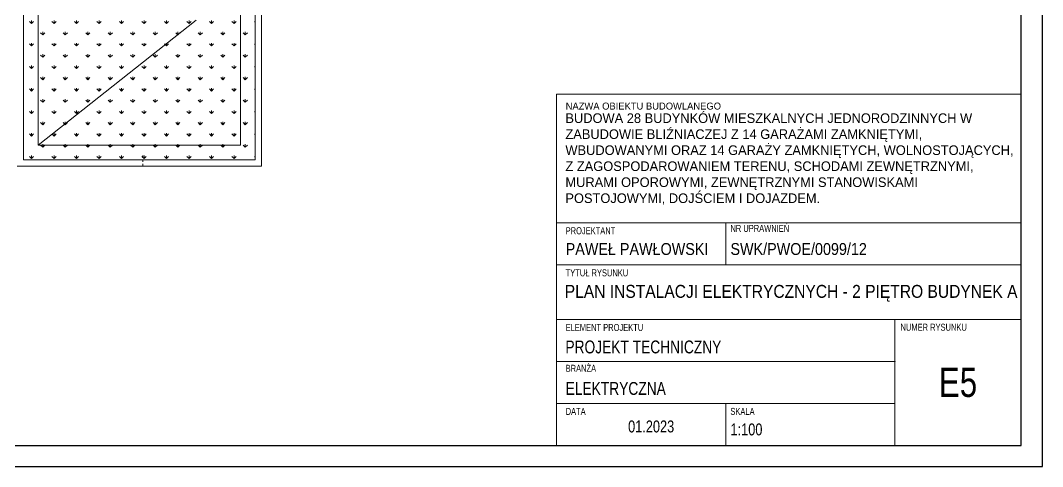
# Model space of a CAD drawing. Header units: millimetres. Extents: x 1780 to 154263, y -7240 to 17216.
# Drawn here: x 76468 to 78915, y 2310 to 3378 of the extents above; entities that cross this region are included whole.
import ezdxf

# ---------------------------------------------------------------- set-up
doc = ezdxf.new("R2010")
doc.units = ezdxf.units.MM
doc.linetypes.add('0.5_0.5', pattern=[1, 0.5, -0.5])
for name, color, linetype, lineweight in [('2d_SX_instalacje - kanalizacja opadowa', 130, 'Continuous', 5), ('2d_SX_szraf', 251, 'Continuous', 0), ('2d_SX_widok', 10, 'Continuous', 9)]:
    doc.layers.add(name, color=color, linetype=linetype, lineweight=lineweight)
doc.layers.add('2d_SX_rewizja 18 września', color=210, linetype='Continuous')
doc.layers.add('60 instalacje elektryka', color=10, linetype='Continuous')
doc.styles.add('superhelix', font='bahnschrift.ttf')

# ---------------------------------------------------------------- blocks, each defined once
blk = doc.blocks.new('PDKLD A2')
at = {"layer": '2d_SX_instalacje - kanalizacja opadowa', "color": 8, "linetype": '0.5_0.5', "ltscale": 10}
blk.add_line((81993, -13160.2), (81993, -13132.2), dxfattribs=at)
at = {"layer": '2d_SX_szraf', "color": 8}
for p, q in [((81707.5, -13145.2), (81707.5, -11935.2)), ((81742.5, -11970.2), (81742.5, -13110.2)), ((82227, -12711.2), (82227, -13110.2)), ((82262, -12711.2), (82262, -13145.2)), ((82121, -12811.2), (81742.5, -13110.2)), ((82227, -13110.2), (81742.5, -13110.2)), ((82262, -13145.2), (81707.5, -13145.2)), ((81707.5, -13145.2), (81707.5, -13145.2))]:
    blk.add_line(p, q, dxfattribs=at)
at = {"layer": '2d_SX_szraf', "color": 8, "linetype": 'Continuous'}
for p, q in [((81726.5, -12818.9), (81721.5, -12813.8)), ((81726.5, -12818.9), (81726.5, -12811.7)), ((81726.5, -12818.9), (81731.6, -12813.8)), ((81780.4, -12818.9), (81775.4, -12813.8)), ((81780.4, -12818.9), (81780.4, -12811.7)), ((81780.4, -12818.9), (81785.5, -12813.8)), ((81834.3, -12818.9), (81829.2, -12813.8)), ((81834.3, -12818.9), (81834.3, -12811.7)), ((81834.3, -12818.9), (81839.3, -12813.8)), ((81888.2, -12818.9), (81883.1, -12813.8)), ((81888.2, -12818.9), (81888.2, -12811.7)), ((81888.2, -12818.9), (81893.2, -12813.8)), ((81942, -12818.9), (81937, -12813.8)), ((81942, -12818.9), (81942, -12811.7)), ((81942, -12818.9), (81947.1, -12813.8)), ((81995.9, -12818.9), (81990.9, -12813.8)), ((81995.9, -12818.9), (81995.9, -12811.7)), ((81995.9, -12818.9), (82001, -12813.8)), ((82049.8, -12818.9), (82044.8, -12813.8)), ((82049.8, -12818.9), (82049.8, -12811.7)), ((82049.8, -12818.9), (82054.9, -12813.8)), ((82103.7, -12818.9), (82098.6, -12813.8)), ((82103.7, -12818.9), (82103.7, -12811.7)), ((82103.7, -12818.9), (82108.7, -12813.8)), ((82157.6, -12818.9), (82152.5, -12813.8)), ((82157.6, -12818.9), (82157.6, -12811.7)), ((82157.6, -12818.9), (82162.6, -12813.8)), ((82211.5, -12818.9), (82206.4, -12813.8)), ((82211.5, -12818.9), (82211.5, -12811.7)), ((82211.5, -12818.9), (82216.5, -12813.8)), ((82262, -12815.5), (82260.3, -12813.8)), ((81753.5, -12845.8), (81748.4, -12840.8)), ((81753.5, -12845.8), (81753.5, -12838.7)), ((81753.5, -12845.8), (81758.5, -12840.8)), ((81807.3, -12845.8), (81802.3, -12840.8)), ((81807.3, -12845.8), (81807.3, -12838.7)), ((81807.3, -12845.8), (81812.4, -12840.8)), ((81861.2, -12845.8), (81856.2, -12840.8)), ((81861.2, -12845.8), (81861.2, -12838.7)), ((81861.2, -12845.8), (81866.3, -12840.8)), ((81915.1, -12845.8), (81910.1, -12840.8)), ((81915.1, -12845.8), (81915.1, -12838.7)), ((81915.1, -12845.8), (81920.2, -12840.8)), ((81969, -12845.8), (81963.9, -12840.8)), ((81969, -12845.8), (81969, -12838.7)), ((81969, -12845.8), (81974, -12840.8)), ((82022.9, -12845.8), (82017.8, -12840.8)), ((82022.9, -12845.8), (82022.9, -12838.7)), ((82022.9, -12845.8), (82027.9, -12840.8)), ((82076.8, -12845.8), (82071.7, -12840.8)), ((82076.8, -12845.8), (82076.8, -12838.7)), ((82076.8, -12845.8), (82081.8, -12840.8)), ((82130.6, -12845.8), (82125.6, -12840.8)), ((82130.6, -12845.8), (82130.6, -12838.7)), ((82130.6, -12845.8), (82135.7, -12840.8)), ((82184.5, -12845.8), (82179.5, -12840.8)), ((82184.5, -12845.8), (82184.5, -12838.7)), ((82184.5, -12845.8), (82189.6, -12840.8)), ((82238.4, -12845.8), (82233.3, -12840.8)), ((82238.4, -12845.8), (82238.4, -12838.7)), ((82238.4, -12845.8), (82243.4, -12840.8)), ((81726.5, -12872.7), (81721.5, -12867.7)), ((81726.5, -12872.7), (81726.5, -12865.6)), ((81726.5, -12872.7), (81731.6, -12867.7)), ((81780.4, -12872.7), (81775.4, -12867.7)), ((81780.4, -12872.7), (81780.4, -12865.6)), ((81780.4, -12872.7), (81785.5, -12867.7)), ((81834.3, -12872.7), (81829.2, -12867.7)), ((81834.3, -12872.7), (81834.3, -12865.6)), ((81834.3, -12872.7), (81839.3, -12867.7)), ((81888.2, -12872.7), (81883.1, -12867.7)), ((81888.2, -12872.7), (81888.2, -12865.6)), ((81888.2, -12872.7), (81893.2, -12867.7)), ((81942, -12872.7), (81937, -12867.7)), ((81942, -12872.7), (81942, -12865.6)), ((81942, -12872.7), (81947.1, -12867.7)), ((81995.9, -12872.7), (81990.9, -12867.7)), ((81995.9, -12872.7), (81995.9, -12865.6)), ((81995.9, -12872.7), (82001, -12867.7)), ((82049.8, -12872.7), (82044.8, -12867.7)), ((82049.8, -12872.7), (82049.8, -12865.6)), ((82049.8, -12872.7), (82054.9, -12867.7)), ((82103.7, -12872.7), (82098.6, -12867.7)), ((82103.7, -12872.7), (82103.7, -12865.6)), ((82103.7, -12872.7), (82108.7, -12867.7)), ((82157.6, -12872.7), (82152.5, -12867.7)), ((82157.6, -12872.7), (82157.6, -12865.6)), ((82157.6, -12872.7), (82162.6, -12867.7)), ((82211.5, -12872.7), (82206.4, -12867.7)), ((82211.5, -12872.7), (82211.5, -12865.6)), ((82211.5, -12872.7), (82216.5, -12867.7)), ((82262, -12869.4), (82260.3, -12867.7)), ((81753.5, -12899.7), (81748.4, -12894.6)), ((81753.5, -12899.7), (81753.5, -12892.5)), ((81753.5, -12899.7), (81758.5, -12894.6)), ((81807.3, -12899.7), (81802.3, -12894.6)), ((81807.3, -12899.7), (81807.3, -12892.5)), ((81807.3, -12899.7), (81812.4, -12894.6)), ((81861.2, -12899.7), (81856.2, -12894.6)), ((81861.2, -12899.7), (81861.2, -12892.5)), ((81861.2, -12899.7), (81866.3, -12894.6)), ((81915.1, -12899.7), (81910.1, -12894.6)), ((81915.1, -12899.7), (81915.1, -12892.5)), ((81915.1, -12899.7), (81920.2, -12894.6)), ((81969, -12899.7), (81963.9, -12894.6)), ((81969, -12899.7), (81969, -12892.5)), ((81969, -12899.7), (81974, -12894.6)), ((82022.9, -12899.7), (82017.8, -12894.6)), ((82022.9, -12899.7), (82022.9, -12892.5)), ((82022.9, -12899.7), (82027.9, -12894.6)), ((82076.8, -12899.7), (82071.7, -12894.6)), ((82076.8, -12899.7), (82076.8, -12892.5)), ((82076.8, -12899.7), (82081.8, -12894.6)), ((82130.6, -12899.7), (82125.6, -12894.6)), ((82130.6, -12899.7), (82130.6, -12892.5)), ((82130.6, -12899.7), (82135.7, -12894.6)), ((82184.5, -12899.7), (82179.5, -12894.6)), ((82184.5, -12899.7), (82184.5, -12892.5)), ((82184.5, -12899.7), (82189.6, -12894.6)), ((82238.4, -12899.7), (82233.3, -12894.6)), ((82238.4, -12899.7), (82238.4, -12892.5)), ((82238.4, -12899.7), (82243.4, -12894.6)), ((81726.5, -12926.6), (81721.5, -12921.6)), ((81726.5, -12926.6), (81726.5, -12919.5)), ((81726.5, -12926.6), (81731.6, -12921.6)), ((81780.4, -12926.6), (81775.4, -12921.6)), ((81780.4, -12926.6), (81780.4, -12919.5)), ((81780.4, -12926.6), (81785.5, -12921.6)), ((81834.3, -12926.6), (81829.2, -12921.6)), ((81834.3, -12926.6), (81834.3, -12919.5)), ((81834.3, -12926.6), (81839.3, -12921.6)), ((81888.2, -12926.6), (81883.1, -12921.6)), ((81888.2, -12926.6), (81888.2, -12919.5)), ((81888.2, -12926.6), (81893.2, -12921.6)), ((81942, -12926.6), (81937, -12921.6)), ((81942, -12926.6), (81942, -12919.5)), ((81942, -12926.6), (81947.1, -12921.6)), ((81995.9, -12926.6), (81990.9, -12921.6)), ((81995.9, -12926.6), (81995.9, -12919.5)), ((81995.9, -12926.6), (82001, -12921.6)), ((82049.8, -12926.6), (82044.8, -12921.6)), ((82049.8, -12926.6), (82049.8, -12919.5)), ((82049.8, -12926.6), (82054.9, -12921.6)), ((82103.7, -12926.6), (82098.6, -12921.6)), ((82103.7, -12926.6), (82103.7, -12919.5)), ((82103.7, -12926.6), (82108.7, -12921.6)), ((82157.6, -12926.6), (82152.5, -12921.6)), ((82157.6, -12926.6), (82157.6, -12919.5)), ((82157.6, -12926.6), (82162.6, -12921.6)), ((82211.5, -12926.6), (82206.4, -12921.6)), ((82211.5, -12926.6), (82211.5, -12919.5)), ((82211.5, -12926.6), (82216.5, -12921.6)), ((82262, -12923.3), (82260.3, -12921.6)), ((81753.5, -12953.6), (81753.5, -12946.4)), ((81807.3, -12953.6), (81807.3, -12946.4)), ((81861.2, -12953.6), (81861.2, -12946.4)), ((81915.1, -12953.6), (81915.1, -12946.4)), ((81969, -12953.6), (81969, -12946.4)), ((82022.9, -12953.6), (82022.9, -12946.4)), ((82076.8, -12953.6), (82076.8, -12946.4)), ((82130.6, -12953.6), (82130.6, -12946.4)), ((82184.5, -12953.6), (82184.5, -12946.4)), ((82238.4, -12953.6), (82238.4, -12946.4)), ((81753.5, -12953.6), (81748.4, -12948.5)), ((81753.5, -12953.6), (81758.5, -12948.5)), ((81807.3, -12953.6), (81802.3, -12948.5)), ((81807.3, -12953.6), (81812.4, -12948.5)), ((81861.2, -12953.6), (81856.2, -12948.5)), ((81861.2, -12953.6), (81866.3, -12948.5)), ((81915.1, -12953.6), (81910.1, -12948.5)), ((81915.1, -12953.6), (81920.2, -12948.5)), ((81969, -12953.6), (81963.9, -12948.5)), ((81969, -12953.6), (81974, -12948.5)), ((82022.9, -12953.6), (82017.8, -12948.5)), ((82022.9, -12953.6), (82027.9, -12948.5)), ((82076.8, -12953.6), (82071.7, -12948.5)), ((82076.8, -12953.6), (82081.8, -12948.5)), ((82130.6, -12953.6), (82125.6, -12948.5)), ((82130.6, -12953.6), (82135.7, -12948.5)), ((82184.5, -12953.6), (82179.5, -12948.5)), ((82184.5, -12953.6), (82189.6, -12948.5)), ((82238.4, -12953.6), (82233.3, -12948.5)), ((82238.4, -12953.6), (82243.4, -12948.5)), ((81726.5, -12980.5), (81721.5, -12975.5)), ((81726.5, -12980.5), (81726.5, -12973.4)), ((81726.5, -12980.5), (81731.6, -12975.5)), ((81780.4, -12980.5), (81775.4, -12975.5)), ((81780.4, -12980.5), (81780.4, -12973.4)), ((81780.4, -12980.5), (81785.5, -12975.5)), ((81834.3, -12980.5), (81829.2, -12975.5)), ((81834.3, -12980.5), (81834.3, -12973.4)), ((81834.3, -12980.5), (81839.3, -12975.5)), ((81888.2, -12980.5), (81883.1, -12975.5)), ((81888.2, -12980.5), (81888.2, -12973.4)), ((81888.2, -12980.5), (81893.2, -12975.5)), ((81942, -12980.5), (81937, -12975.5)), ((81942, -12980.5), (81942, -12973.4)), ((81942, -12980.5), (81947.1, -12975.5)), ((81995.9, -12980.5), (81990.9, -12975.5)), ((81995.9, -12980.5), (81995.9, -12973.4)), ((81995.9, -12980.5), (82001, -12975.5)), ((82049.8, -12980.5), (82044.8, -12975.5)), ((82049.8, -12980.5), (82049.8, -12973.4)), ((82049.8, -12980.5), (82054.9, -12975.5)), ((82103.7, -12980.5), (82098.6, -12975.5)), ((82103.7, -12980.5), (82103.7, -12973.4)), ((82103.7, -12980.5), (82108.7, -12975.5)), ((82157.6, -12980.5), (82152.5, -12975.5)), ((82157.6, -12980.5), (82157.6, -12973.4)), ((82157.6, -12980.5), (82162.6, -12975.5)), ((82211.5, -12980.5), (82206.4, -12975.5)), ((82211.5, -12980.5), (82211.5, -12973.4)), ((82211.5, -12980.5), (82216.5, -12975.5)), ((82262, -12977.2), (82260.3, -12975.5)), ((81753.5, -13007.4), (81748.4, -13002.4)), ((81753.5, -13007.4), (81753.5, -13000.3)), ((81753.5, -13007.4), (81758.5, -13002.4)), ((81807.3, -13007.4), (81802.3, -13002.4)), ((81807.3, -13007.4), (81807.3, -13000.3)), ((81807.3, -13007.4), (81812.4, -13002.4)), ((81861.2, -13007.4), (81856.2, -13002.4)), ((81861.2, -13007.4), (81861.2, -13000.3)), ((81861.2, -13007.4), (81866.3, -13002.4)), ((81915.1, -13007.4), (81910.1, -13002.4)), ((81915.1, -13007.4), (81915.1, -13000.3)), ((81915.1, -13007.4), (81920.2, -13002.4)), ((81969, -13007.4), (81963.9, -13002.4)), ((81969, -13007.4), (81969, -13000.3)), ((81969, -13007.4), (81974, -13002.4)), ((82022.9, -13007.4), (82017.8, -13002.4)), ((82022.9, -13007.4), (82022.9, -13000.3)), ((82022.9, -13007.4), (82027.9, -13002.4)), ((82076.8, -13007.4), (82071.7, -13002.4)), ((82076.8, -13007.4), (82076.8, -13000.3)), ((82076.8, -13007.4), (82081.8, -13002.4)), ((82130.6, -13007.4), (82125.6, -13002.4)), ((82130.6, -13007.4), (82130.6, -13000.3)), ((82130.6, -13007.4), (82135.7, -13002.4)), ((82184.5, -13007.4), (82179.5, -13002.4)), ((82184.5, -13007.4), (82184.5, -13000.3)), ((82184.5, -13007.4), (82189.6, -13002.4)), ((82238.4, -13007.4), (82233.3, -13002.4)), ((82238.4, -13007.4), (82238.4, -13000.3)), ((82238.4, -13007.4), (82243.4, -13002.4)), ((81726.5, -13034.4), (81721.5, -13029.3)), ((81726.5, -13034.4), (81726.5, -13027.2)), ((81726.5, -13034.4), (81731.6, -13029.3)), ((81780.4, -13034.4), (81775.4, -13029.3)), ((81780.4, -13034.4), (81780.4, -13027.2)), ((81780.4, -13034.4), (81785.5, -13029.3)), ((81834.3, -13034.4), (81829.2, -13029.3)), ((81834.3, -13034.4), (81834.3, -13027.2)), ((81834.3, -13034.4), (81839.3, -13029.3)), ((81888.2, -13034.4), (81883.1, -13029.3)), ((81888.2, -13034.4), (81888.2, -13027.2)), ((81888.2, -13034.4), (81893.2, -13029.3)), ((81942, -13034.4), (81937, -13029.3)), ((81942, -13034.4), (81942, -13027.2)), ((81942, -13034.4), (81947.1, -13029.3)), ((81995.9, -13034.4), (81990.9, -13029.3)), ((81995.9, -13034.4), (81995.9, -13027.2)), ((81995.9, -13034.4), (82001, -13029.3)), ((82049.8, -13034.4), (82044.8, -13029.3)), ((82049.8, -13034.4), (82049.8, -13027.2)), ((82049.8, -13034.4), (82054.9, -13029.3)), ((82103.7, -13034.4), (82098.6, -13029.3)), ((82103.7, -13034.4), (82103.7, -13027.2)), ((82103.7, -13034.4), (82108.7, -13029.3)), ((82157.6, -13034.4), (82152.5, -13029.3)), ((82157.6, -13034.4), (82157.6, -13027.2)), ((82157.6, -13034.4), (82162.6, -13029.3)), ((82211.5, -13034.4), (82206.4, -13029.3)), ((82211.5, -13034.4), (82211.5, -13027.2)), ((82211.5, -13034.4), (82216.5, -13029.3)), ((82262, -13031.1), (82260.3, -13029.3)), ((81753.5, -13061.3), (81748.4, -13056.3)), ((81753.5, -13061.3), (81753.5, -13054.2)), ((81753.5, -13061.3), (81758.5, -13056.3)), ((81807.3, -13061.3), (81802.3, -13056.3)), ((81807.3, -13061.3), (81807.3, -13054.2)), ((81807.3, -13061.3), (81812.4, -13056.3)), ((81861.2, -13061.3), (81856.2, -13056.3)), ((81861.2, -13061.3), (81861.2, -13054.2)), ((81861.2, -13061.3), (81866.3, -13056.3)), ((81915.1, -13061.3), (81910.1, -13056.3)), ((81915.1, -13061.3), (81915.1, -13054.2)), ((81915.1, -13061.3), (81920.2, -13056.3)), ((81969, -13061.3), (81963.9, -13056.3)), ((81969, -13061.3), (81969, -13054.2)), ((81969, -13061.3), (81974, -13056.3)), ((82022.9, -13061.3), (82017.8, -13056.3)), ((82022.9, -13061.3), (82022.9, -13054.2)), ((82022.9, -13061.3), (82027.9, -13056.3)), ((82076.8, -13061.3), (82071.7, -13056.3)), ((82076.8, -13061.3), (82076.8, -13054.2)), ((82076.8, -13061.3), (82081.8, -13056.3)), ((82130.6, -13061.3), (82125.6, -13056.3)), ((82130.6, -13061.3), (82130.6, -13054.2)), ((82130.6, -13061.3), (82135.7, -13056.3)), ((82184.5, -13061.3), (82179.5, -13056.3)), ((82184.5, -13061.3), (82184.5, -13054.2)), ((82184.5, -13061.3), (82189.6, -13056.3)), ((82238.4, -13061.3), (82233.3, -13056.3)), ((82238.4, -13061.3), (82238.4, -13054.2)), ((82238.4, -13061.3), (82243.4, -13056.3)), ((81726.5, -13088.3), (81721.5, -13083.2)), ((81726.5, -13088.3), (81726.5, -13081.1)), ((81726.5, -13088.3), (81731.6, -13083.2)), ((81780.4, -13088.3), (81775.4, -13083.2)), ((81780.4, -13088.3), (81780.4, -13081.1)), ((81780.4, -13088.3), (81785.5, -13083.2)), ((81834.3, -13088.3), (81829.2, -13083.2)), ((81834.3, -13088.3), (81834.3, -13081.1)), ((81834.3, -13088.3), (81839.3, -13083.2)), ((81888.2, -13088.3), (81883.1, -13083.2)), ((81888.2, -13088.3), (81888.2, -13081.1)), ((81888.2, -13088.3), (81893.2, -13083.2)), ((81942, -13088.3), (81937, -13083.2)), ((81942, -13088.3), (81942, -13081.1)), ((81942, -13088.3), (81947.1, -13083.2)), ((81995.9, -13088.3), (81990.9, -13083.2)), ((81995.9, -13088.3), (81995.9, -13081.1)), ((81995.9, -13088.3), (82001, -13083.2)), ((82049.8, -13088.3), (82044.8, -13083.2)), ((82049.8, -13088.3), (82049.8, -13081.1)), ((82049.8, -13088.3), (82054.9, -13083.2)), ((82103.7, -13088.3), (82098.6, -13083.2)), ((82103.7, -13088.3), (82103.7, -13081.1)), ((82103.7, -13088.3), (82108.7, -13083.2)), ((82157.6, -13088.3), (82152.5, -13083.2)), ((82157.6, -13088.3), (82157.6, -13081.1)), ((82157.6, -13088.3), (82162.6, -13083.2)), ((82211.5, -13088.3), (82206.4, -13083.2)), ((82211.5, -13088.3), (82211.5, -13081.1)), ((82211.5, -13088.3), (82216.5, -13083.2)), ((82262, -13084.9), (82260.3, -13083.2)), ((81753.5, -13115.2), (81748.4, -13110.2)), ((81753.5, -13115.2), (81753.5, -13108.1)), ((81753.5, -13115.2), (81758.5, -13110.2)), ((81807.3, -13115.2), (81802.3, -13110.2)), ((81807.3, -13115.2), (81807.3, -13108.1)), ((81807.3, -13115.2), (81812.4, -13110.2)), ((81861.2, -13115.2), (81856.2, -13110.2)), ((81861.2, -13115.2), (81861.2, -13108.1)), ((81861.2, -13115.2), (81866.3, -13110.2)), ((81915.1, -13115.2), (81910.1, -13110.2)), ((81915.1, -13115.2), (81915.1, -13108.1)), ((81915.1, -13115.2), (81920.2, -13110.2)), ((81969, -13115.2), (81963.9, -13110.2)), ((81969, -13115.2), (81969, -13108.1)), ((81969, -13115.2), (81974, -13110.2)), ((82022.9, -13115.2), (82017.8, -13110.2)), ((82022.9, -13115.2), (82022.9, -13108.1)), ((82022.9, -13115.2), (82027.9, -13110.2)), ((82076.8, -13115.2), (82071.7, -13110.2)), ((82076.8, -13115.2), (82076.8, -13108.1)), ((82076.8, -13115.2), (82081.8, -13110.2)), ((82130.6, -13115.2), (82125.6, -13110.2)), ((82130.6, -13115.2), (82130.6, -13108.1)), ((82130.6, -13115.2), (82135.7, -13110.2)), ((82184.5, -13115.2), (82179.5, -13110.2)), ((82184.5, -13115.2), (82184.5, -13108.1)), ((82184.5, -13115.2), (82189.6, -13110.2)), ((82238.4, -13115.2), (82233.3, -13110.2)), ((82238.4, -13115.2), (82238.4, -13108.1)), ((82238.4, -13115.2), (82243.4, -13110.2)), ((81726.5, -13142.2), (81721.5, -13137.1)), ((81726.5, -13142.2), (81726.5, -13135)), ((81726.5, -13142.2), (81731.6, -13137.1)), ((81780.4, -13142.2), (81775.4, -13137.1)), ((81780.4, -13142.2), (81780.4, -13135)), ((81780.4, -13142.2), (81785.5, -13137.1)), ((81834.3, -13142.2), (81829.2, -13137.1)), ((81834.3, -13142.2), (81834.3, -13135)), ((81834.3, -13142.2), (81839.3, -13137.1)), ((81888.2, -13142.2), (81883.1, -13137.1)), ((81888.2, -13142.2), (81888.2, -13135)), ((81888.2, -13142.2), (81893.2, -13137.1)), ((81942, -13142.2), (81937, -13137.1)), ((81942, -13142.2), (81942, -13135)), ((81942, -13142.2), (81947.1, -13137.1)), ((81995.9, -13142.2), (81990.9, -13137.1)), ((81995.9, -13142.2), (81995.9, -13135)), ((81995.9, -13142.2), (82001, -13137.1)), ((82049.8, -13142.2), (82044.8, -13137.1)), ((82049.8, -13142.2), (82049.8, -13135)), ((82049.8, -13142.2), (82054.9, -13137.1)), ((82103.7, -13142.2), (82098.6, -13137.1)), ((82103.7, -13142.2), (82103.7, -13135)), ((82103.7, -13142.2), (82108.7, -13137.1)), ((82157.6, -13142.2), (82152.5, -13137.1)), ((82157.6, -13142.2), (82157.6, -13135)), ((82157.6, -13142.2), (82162.6, -13137.1)), ((82211.5, -13142.2), (82206.4, -13137.1)), ((82211.5, -13142.2), (82211.5, -13135)), ((82211.5, -13142.2), (82216.5, -13137.1)), ((82262, -13138.8), (82260.3, -13137.1))]:
    blk.add_line(p, q, dxfattribs=at)
at = {"layer": '2d_SX_widok', "color": 8, "ltscale": 0.5}
for p, q in [((81707.5, -13145.2), (81707.5, -11935.2)), ((82262, -12711.2), (82262, -13145.2)), ((82277, -12711.2), (82277, -13160.2)), ((82277, -12711.2), (82277, -13160.2)), ((82277, -13160.2), (81692.5, -13160.2)), ((82277, -13160.2), (81692.5, -13160.2)), ((82262, -13145.2), (81707.5, -13145.2)), ((81707.5, -13145.2), (81707.5, -13145.2))]:
    blk.add_line(p, q, dxfattribs=at)

msp = doc.modelspace()

# ---------------------------------------------------------------- linework, layer by layer
at = {"layer": '60 instalacje elektryka'}
for points in [[(78915.3, 5282.9), (74710.7, 5282.9), (74710.7, 2309.7), (78915.3, 2309.7)], [(74802.2, 2359.7), (78864.1, 2359.7), (78864.1, 5232.9), (74802.2, 5232.9)]]:
    msp.add_lwpolyline(points, close=True, dxfattribs=at)
at = {"layer": '60 instalacje elektryka', "lineweight": 20, "ltscale": 20}
msp.add_lwpolyline([(78864.1, 2359.7), (77751.4, 2359.7), (77751.4, 3201.6), (78864.1, 3201.6)], close=True, dxfattribs=at)
for points in [[(77751.4, 2893.7), (78864.1, 2893.7)], [(78156.6, 2792.9), (78156.6, 2893.7)], [(77751.4, 2792.9), (78864.1, 2792.9)], [(77751.4, 2662.1), (78864.1, 2662.1)], [(78561.7, 2359.7), (78561.7, 2662.1)], [(77751.4, 2561.3), (78561.7, 2561.3)], [(77751.4, 2460.5), (78561.7, 2460.5)], [(78156.6, 2359.7), (78156.6, 2460.5)], [(77751.4, 2359.7), (78864.1, 2359.7)]]:
    msp.add_lwpolyline(points, dxfattribs=at)
msp.add_point((78561.7, 2561.3), dxfattribs=at)

# ---------------------------------------------------------------- block references
at = {"layer": '2d_SX_rewizja 18 września'}
msp.add_blockref('PDKLD A2', (-5232.3, 16189.5), dxfattribs=at)

# ---------------------------------------------------------------- texts
at = {"layer": '60 instalacje elektryka', "lineweight": 20, "ltscale": 20, "style": 'superhelix'}
for s, insert, char_height, width, attachment_point in [('BUDOWA 28 BUDYNKÓW MIESZKALNYCH JEDNORODZINNYCH W ZABUDOWIE BLIŹNIACZEJ Z 14 GARAŻAMI ZAMKNIĘTYMI, WBUDOWANYMI ORAZ 14 GARAŻY ZAMKNIĘTYCH, WOLNOSTOJĄCYCH, Z ZAGOSPODAROWANIEM TERENU, SCHODAMI ZEWNĘTRZNYMI, MURAMI OPOROWYMI, ZEWNĘTRZNYMI STANOWISKAMI POSTOJOWYMI, DOJŚCIEM I DOJAZDEM.', (77772.7, 3155.5), 23, 1081.986, 1), ('NAZWA OBIEKTU BUDOWLANEGO', (77773.3, 3181.3), 16.8, 397.163, 1), ('{\\W0.8;NR UPRAWNIEŃ}', (78167.8, 2888.5), 16.8, 155.52, 1), ('{\\W0.8;PROJEKTANT}', (77773.3, 2882.8), 16.8, 1146.337, 1), ('{\\W0.9;PAWEŁ PAWŁOWSKI}', (77773.3, 2844.9), 28.56, 373.485, 1), ('{\\W0.9;SWK/PWOE/0099/12}', (78167.9, 2844.9), 28.56, 362.304, 1), ('{\\W0.8;TYTUŁ RYSUNKU}', (77773.3, 2782), 16.8, 167.68, 1), ('{\\W0.9;PLAN INSTALACJI ELEKTRYCZNYCH - 2 PIĘTRO BUDYNEK A}', (77771.1, 2744.7), 31, 1068.514, 1), ('{\\W0.8;ELEMENT PROJEKTU  }', (77773.3, 2651.2), 16.8, 1146.337, 1), ('{\\W0.8;NUMER RYSUNKU}', (78575.2, 2651.7), 16.8, 176, 1), ('{\\W0.8;PROJEKT TECHNICZNY}', (77772.7, 2611.5), 30.8, 437.653, 1), ('{\\W0.8;BRANŻA } ', (77773.3, 2553.3), 16.8, 1146.337, 1), ('\\pxqc;{\\W0.8;E5}', (78712.9, 2510.9), 70, 122.667, 5), ('{\\W0.8;ELEKTRYCZNA}', (77773.3, 2512.1), 30.8, 258.133, 1), ('{\\W0.8;DATA}', (77773.3, 2450.1), 16.8, 53.12, 1), ('{\\W0.8;SKALA}', (78167.8, 2450.1), 16.8, 65.28, 1), ('{\\W0.8;01.2023}', (77922.8, 2420), 28.56, 137.088, 1), ('{\\W0.8;1:100}', (78168, 2412.9), 28.56, 94.656, 1)]:
    msp.add_mtext(s, dxfattribs=dict(at, insert=insert, char_height=char_height, width=width, attachment_point=attachment_point))

doc.saveas('drawing.dxf')
